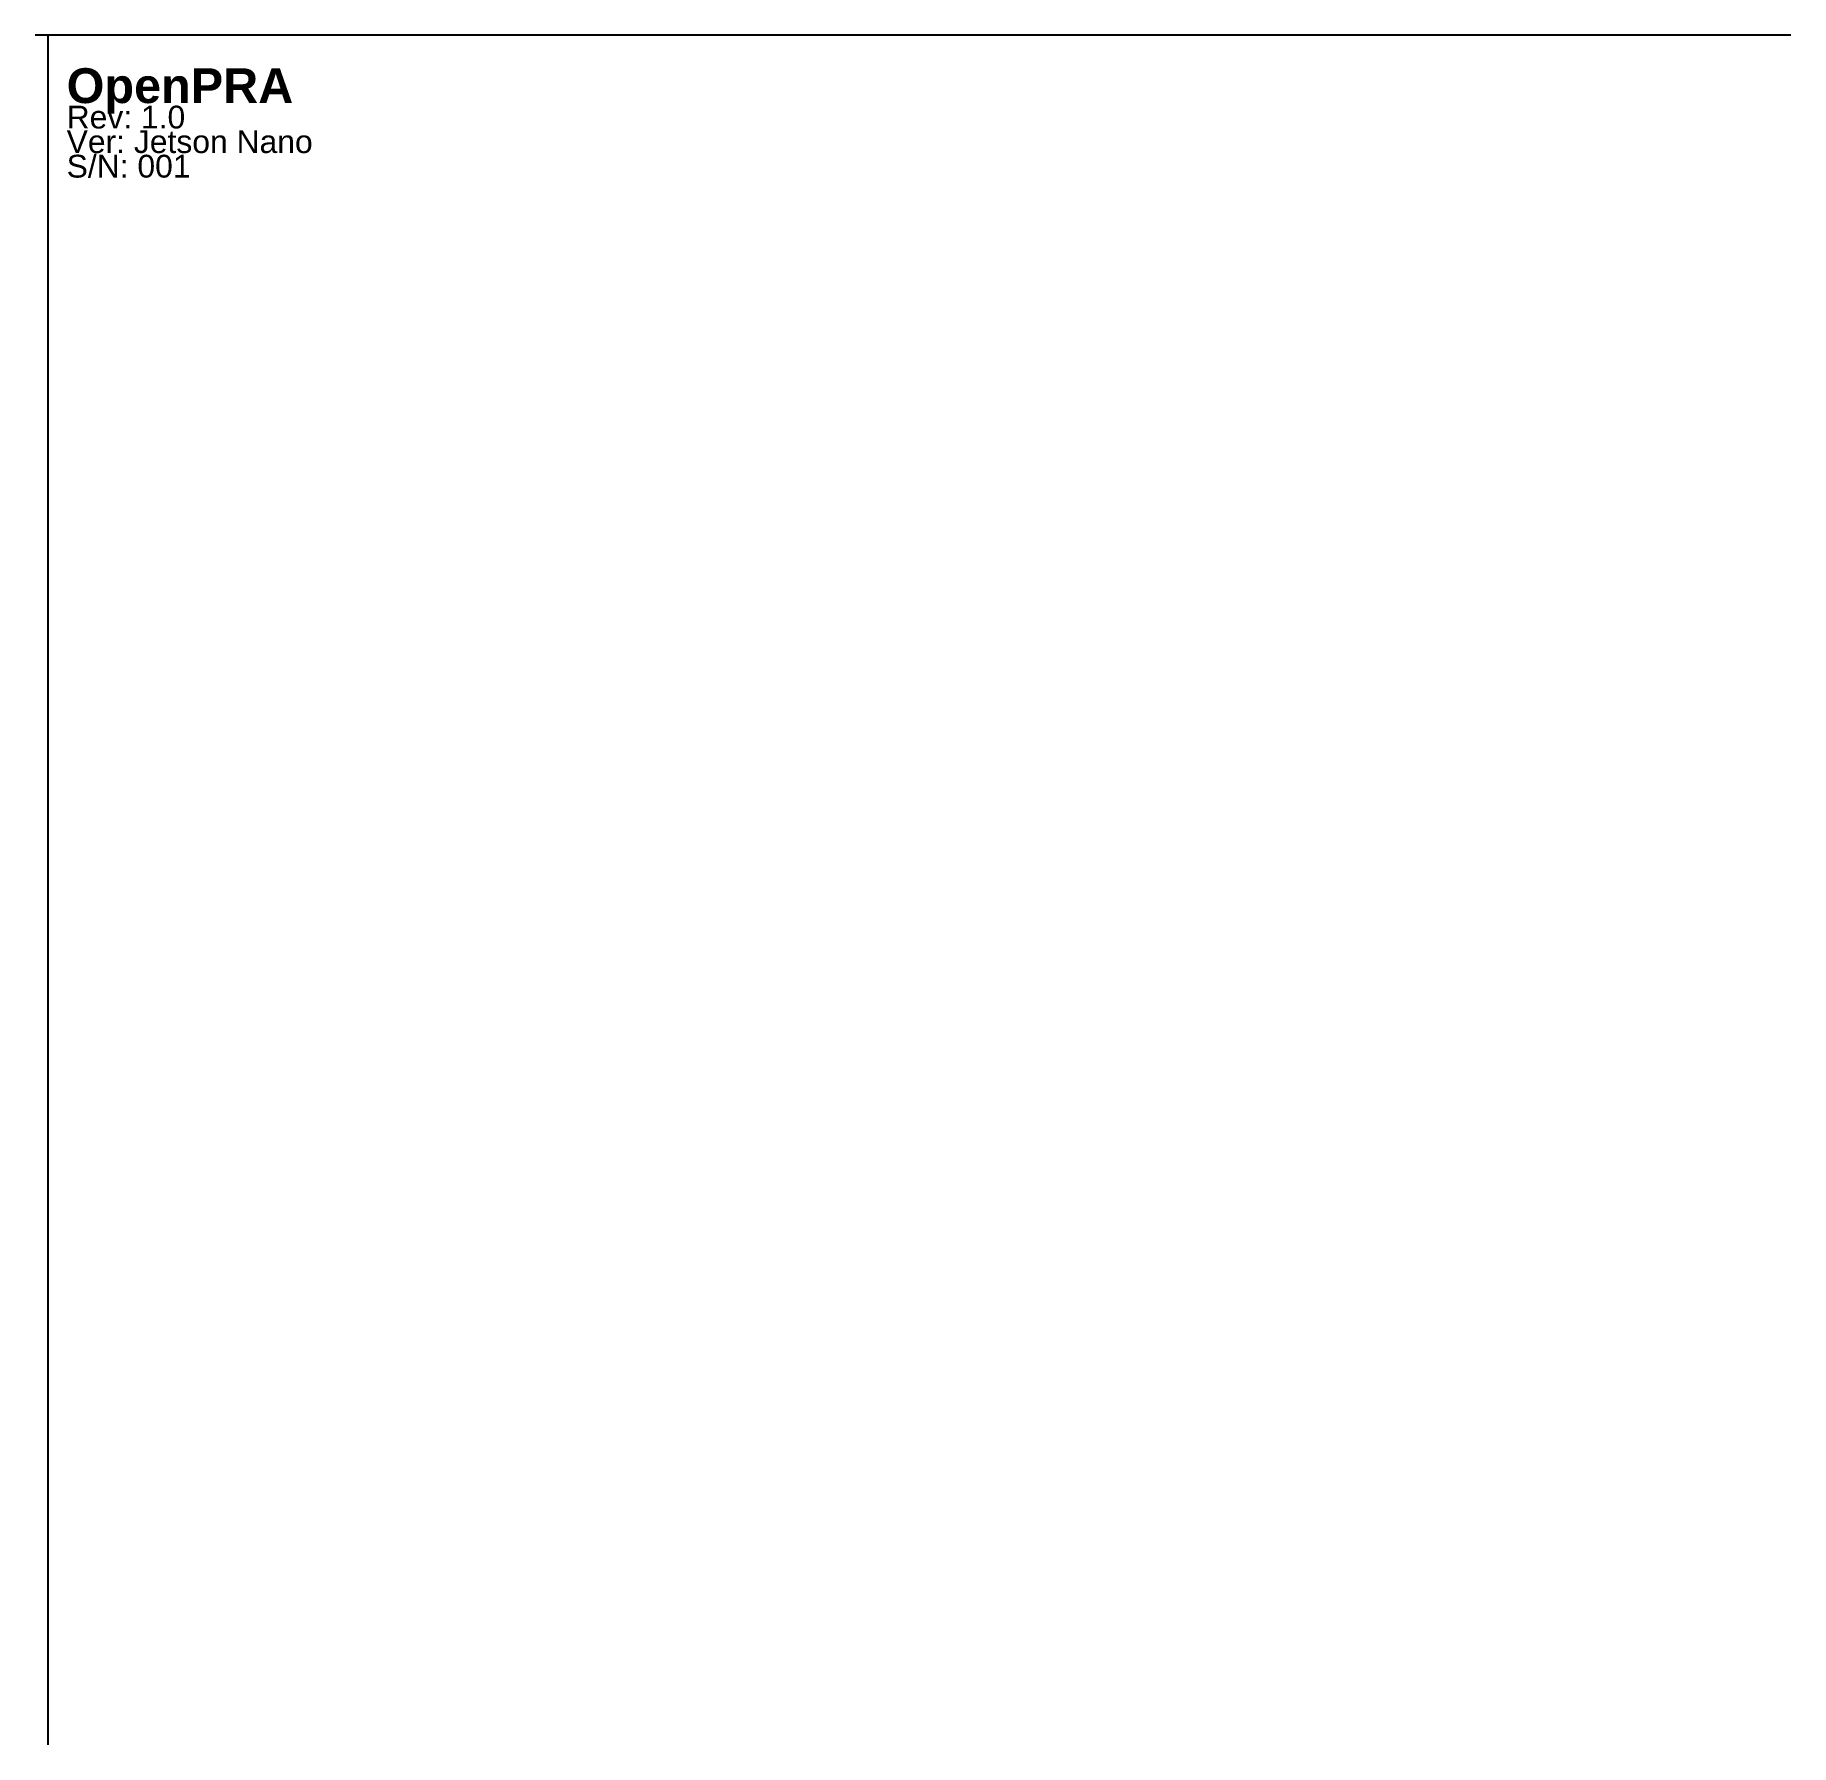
# Model space of a CAD drawing. Header units: millimetres. Extents: x -1 to 153, y 0 to 150.
import ezdxf

# ---------------------------------------------------------------- set-up
doc = ezdxf.new("R2010")
doc.units = ezdxf.units.MM
doc.styles.add('Sketch Text (ANSI) - 3DA', font='tahoma.ttf')

msp = doc.modelspace()

# ---------------------------------------------------------------- linework, layer by layer
for p, q in [((152.72, 150), (-1.32, 150)), ((-0.2, 150), (-0.2, 0))]:
    msp.add_line(p, q)

# ---------------------------------------------------------------- texts
at = {"color": 9, "true_color": 0xc0c0c0, "insert": (1.45, 147.09), "char_height": 3.048, "width": 72.6464, "attachment_point": 1, "line_spacing_factor": 0.645644, "style": 'Sketch Text (ANSI) - 3DA'}
msp.add_mtext('{\\fArial|b1|i0|c0|p34;\\H1.00066x;OpenPRA\\P\\fArial|b0|i0|c0|p34;\\H0.65574x;Rev: 1.0\\H1.76623x; \\H0.56618x;\\PVer: Jetson Nano\\H1.48515x; \\H0.67333x;\\PS/N: 001\\H1.46238x; }', dxfattribs=at)

doc.saveas('drawing.dxf')
